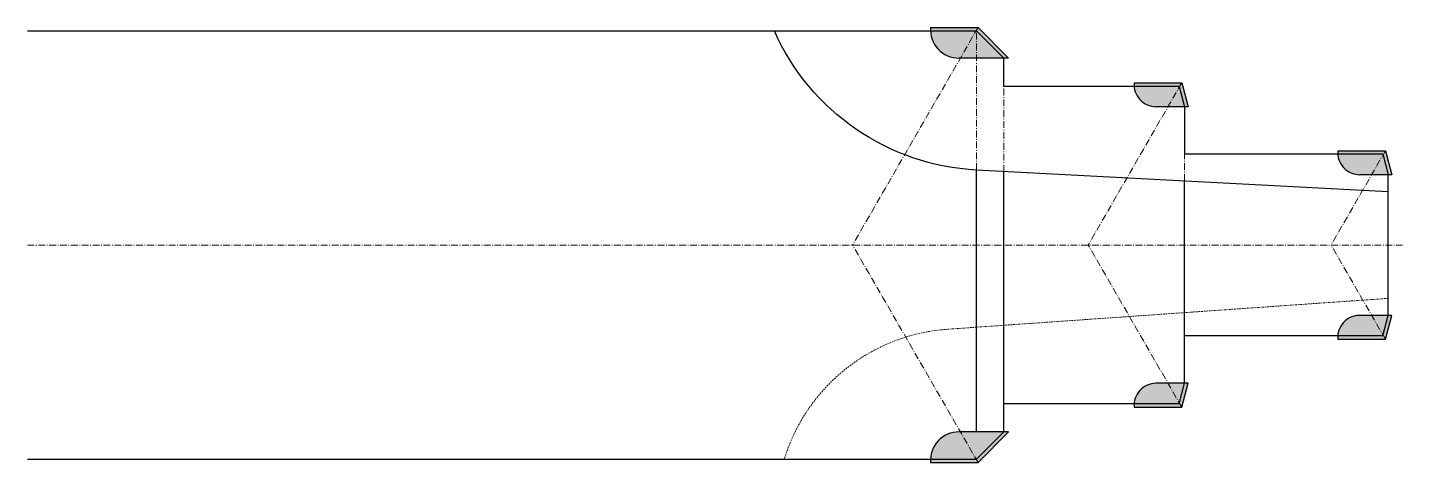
# Model space of a CAD drawing. Header units: millimetres. Extents: x -200 to 2, y -32 to 32.
import ezdxf

# ---------------------------------------------------------------- set-up
doc = ezdxf.new("R2010")
doc.units = ezdxf.units.MM
doc.linetypes.add('CENTER', pattern=[1.5, 1, -0.25, 0, -0.25])
doc.linetypes.add('HIDDEN', pattern=[0.375, 0.25, -0.125])
for name, color, linetype, lineweight in [('1', 4, 'Continuous', 30), ('3', 1, 'HIDDEN', 9), ('4', 2, 'CENTER', 9), ('6', 5, 'Continuous', 9)]:
    doc.layers.add(name, color=color, linetype=linetype, lineweight=lineweight)

msp = doc.modelspace()

# ---------------------------------------------------------------- hatches: boundary and pattern name
at = {"layer": '6'}
h = msp.add_hatch(color=256, dxfattribs=at)
h.dxf.hatch_style = 1
edge = h.paths.add_edge_path()
edge.add_line((-60.42, 32), (-55.92, 27.5))
edge.add_line((-55.92, 27.5), (-63.23, 27.5))
edge.add_arc((-63.23, 31.7), 4.2, 175.904, 270, ccw=False)
edge.add_line((-67.42, 32), (-60.42, 32))
h = msp.add_hatch(color=256, dxfattribs=at)
h.dxf.hatch_style = 1
edge = h.paths.add_edge_path()
edge.add_line((-30.42, 23.85), (-29.48, 20.35))
edge.add_line((-29.48, 20.35), (-34.23, 20.35))
edge.add_arc((-34.23, 23.55), 3.2, 174.6206, 270, ccw=False)
edge.add_line((-37.42, 23.85), (-30.42, 23.85))
h = msp.add_hatch(color=256, dxfattribs=at)
h.dxf.hatch_style = 1
edge = h.paths.add_edge_path()
edge.add_line((-7.42, 13.85), (-0.42, 13.85))
edge.add_line((-0.42, 13.85), (0.52, 10.35))
edge.add_line((0.52, 10.35), (-4.23, 10.35))
edge.add_arc((-4.23, 13.55), 3.2, 174.6206, 270, ccw=False)
h = msp.add_hatch(color=256, dxfattribs=at)
h.dxf.hatch_style = 1
edge = h.paths.add_edge_path()
edge.add_line((-0.42, -13.85), (0.52, -10.35))
edge.add_line((0.52, -10.35), (-4.23, -10.35))
edge.add_arc((-4.23, -13.55), 3.2, 90, 185.3794)
edge.add_line((-7.42, -13.85), (-0.42, -13.85))
h = msp.add_hatch(color=256, dxfattribs=at)
h.dxf.hatch_style = 1
edge = h.paths.add_edge_path()
edge.add_line((-30.42, -23.85), (-29.48, -20.35))
edge.add_line((-29.48, -20.35), (-34.23, -20.35))
edge.add_arc((-34.23, -23.55), 3.2, 90, 185.3794)
edge.add_line((-37.42, -23.85), (-30.42, -23.85))
h = msp.add_hatch(color=256, dxfattribs=at)
h.dxf.hatch_style = 1
edge = h.paths.add_edge_path()
edge.add_line((-60.42, -32), (-55.92, -27.5))
edge.add_line((-55.92, -27.5), (-63.23, -27.5))
edge.add_arc((-63.23, -31.7), 4.2, 90, 184.096)
edge.add_line((-67.42, -32), (-60.42, -32))

# ---------------------------------------------------------------- linework, layer by layer
at = {"layer": '1'}
for p, q in [((-200.42, 31.5), (-60.63, 31.5)), ((-67.42, 32), (-60.42, 32)), ((-56.63, 27.5), (-60.63, 31.5)), ((-60.42, 32), (-55.92, 27.5)), ((-55.92, 27.5), (-63.23, 27.5)), ((-56.63, 23.35), (-56.63, 27.5)), ((-30.8, 23.35), (-56.63, 23.35)), ((-37.42, 23.85), (-30.42, 23.85)), ((-30.8, 23.35), (-30, 20.35)), ((-30.42, 23.85), (-29.48, 20.35)), ((-29.48, 20.35), (-34.23, 20.35)), ((-30, 20.35), (-30, 13.35)), ((-0.8, 13.35), (-30, 13.35)), ((-7.42, 13.85), (-0.42, 13.85)), ((-0.8, 13.35), (0, 10.35)), ((-0.42, 13.85), (0.52, 10.35)), ((-60.63, -27.5), (-60.63, 11.03)), ((-56.63, -27.5), (-56.63, 10.82)), ((0.52, 10.35), (-4.23, 10.35)), ((0, -10.35), (0, 10.35)), ((-30, -20.35), (-30, 9.42)), ((0.52, -10.35), (-4.23, -10.35)), ((-0.8, -13.35), (0, -10.35)), ((-0.42, -13.85), (0.52, -10.35)), ((-0.8, -13.35), (-30, -13.35)), ((-7.42, -13.85), (-0.42, -13.85)), ((-29.48, -20.35), (-34.23, -20.35)), ((-30.8, -23.35), (-30, -20.35)), ((-30.42, -23.85), (-29.48, -20.35)), ((-30.8, -23.35), (-56.63, -23.35)), ((-37.42, -23.85), (-30.42, -23.85)), ((-55.92, -27.5), (-63.23, -27.5)), ((-60.63, -31.5), (-56.63, -27.5)), ((-60.42, -32), (-55.92, -27.5)), ((-200.42, -31.5), (-60.63, -31.5)), ((-67.42, -32), (-60.42, -32))]:
    msp.add_line(p, q, dxfattribs=at)
msp.add_lwpolyline([(0, 7.85), (-60.63, 11.03, -0.281987), (-90.42, 31.5, -2.854738)], format="xyb", dxfattribs=at)
for centre, radius, start, end in [((-63.23, 31.7), 4.2, 175.904, 270), ((-34.23, 23.55), 3.2, 174.6206, 270), ((-4.23, 13.55), 3.2, 174.6206, 270), ((-4.23, -13.55), 3.2, 90, 185.3794), ((-34.23, -23.55), 3.2, 90, 185.3794), ((-63.23, -31.7), 4.2, 90, 184.096)]:
    msp.add_arc(centre, radius, start, end, dxfattribs=at)
at = {"layer": '3'}
msp.add_lwpolyline([(0, -7.85), (-64.89, -12.39, 0.310159), (-88.95, -31.5, 2.854738)], format="xyb", dxfattribs=at)
at = {"layer": '4'}
for p, q in [((-60.42, 32), (-78.9, 0)), ((-60.63, 11.03), (-60.63, 31.5)), ((-56.63, 10.82), (-56.63, 23.35)), ((-30.42, 23.85), (-44.19, 0)), ((-30, 9.42), (-30, 13.35)), ((-0.42, 13.85), (-8.42, 0)), ((-200.42, 0), (2.1, 0)), ((-60.42, -32), (-78.9, 0)), ((-30.42, -23.85), (-44.19, 0)), ((-0.42, -13.85), (-8.42, 0))]:
    msp.add_line(p, q, dxfattribs=at)

doc.saveas('drawing.dxf')
